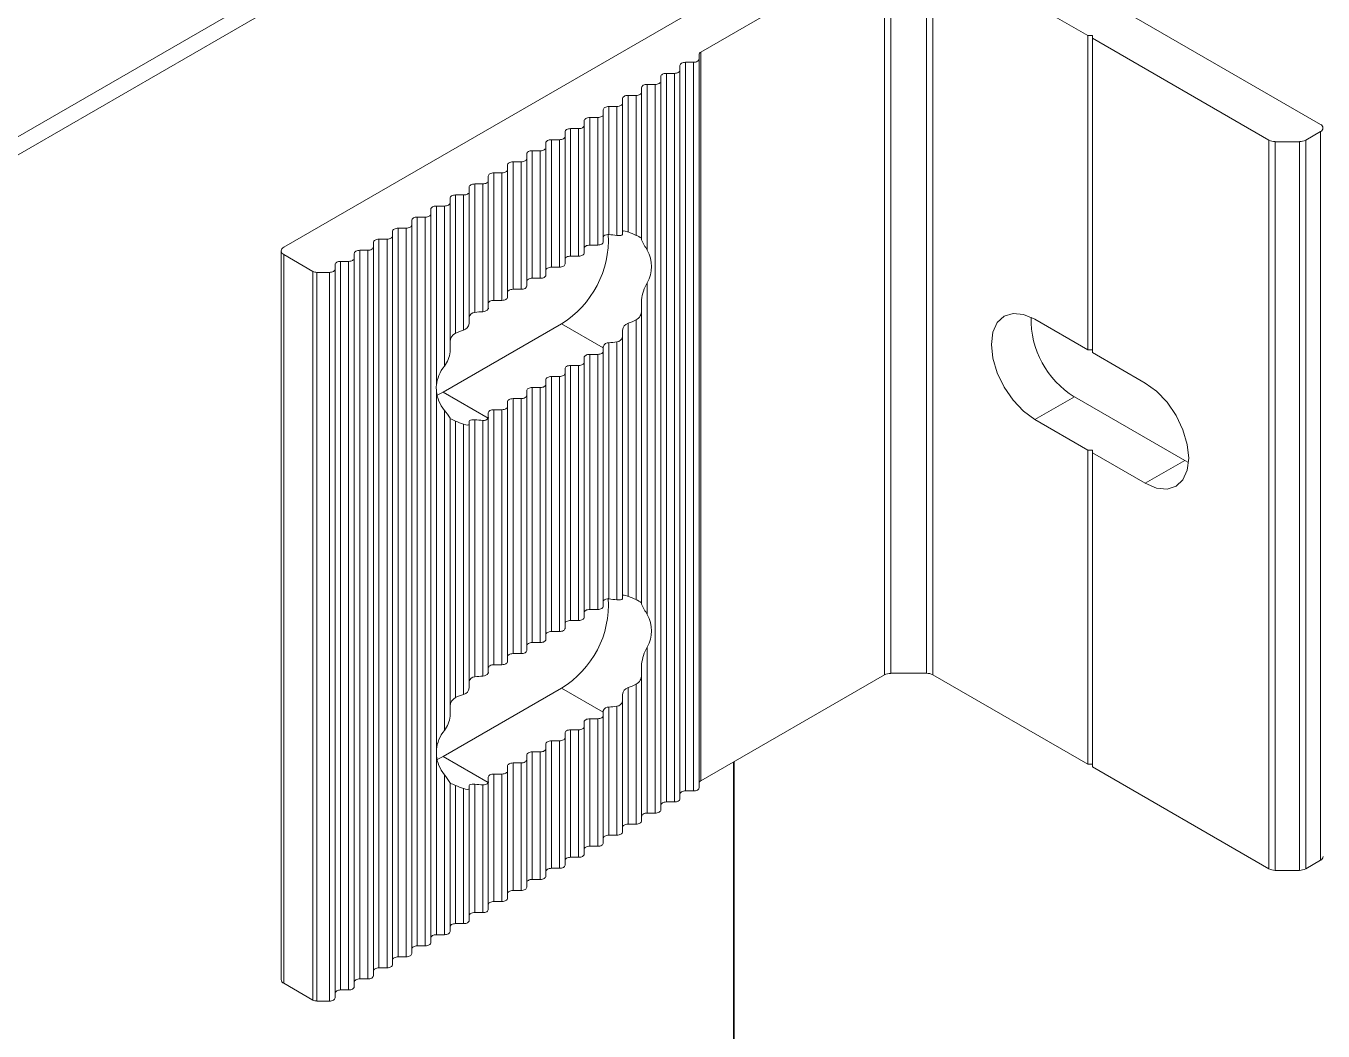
# Model space of a CAD drawing. Header units: millimetres. Extents: x 39 to 459, y 26 to 647.
# Drawn here: x 169.135 to 170.879, y 234.401 to 235.752 of the extents above; entities that cross this region are included whole.
import ezdxf

# ---------------------------------------------------------------- set-up
doc = ezdxf.new("R2010")
doc.units = ezdxf.units.MM
doc.layers.add('ANTET', color=7, linetype='Continuous')

# ---------------------------------------------------------------- blocks, each defined once
blk = doc.blocks.new('Kayıt Montajı')
at = {"color": 7, "linetype": 'Continuous', "lineweight": 15}
for p, q in [((11304.3347, 2117.5975), (11305.6562, 2118.3604)), ((11304.375, 2117.6452), (11305.4621, 2118.2728)), ((11305.8952, 2118.1636), (11306.4454, 2117.846)), ((11305.814, 2118.1208), (11305.0517, 2117.6807)), ((11305.8593, 2118.0857), (11305.6123, 2117.9431)), ((11305.8593, 2118.0857), (11305.8593, 2117.1058)), ((11305.8678, 2118.0877), (11305.8678, 2117.1079)), ((11305.9157, 2118.0877), (11305.9157, 2117.1079)), ((11305.9242, 2118.0857), (11306.1325, 2117.9654)), ((11305.9242, 2118.0857), (11305.9242, 2117.1058)), ((11306.1388, 2117.9654), (11306.1325, 2117.9654)), ((11306.1325, 2117.9654), (11306.1325, 2117.5429)), ((11306.1388, 2117.9654), (11306.1388, 2117.9617)), ((11306.1388, 2117.9617), (11306.3761, 2117.8248)), ((11306.1388, 2117.9617), (11306.1388, 2117.5392)), ((11305.6101, 2117.9338), (11305.6101, 2117.94)), ((11305.6123, 2117.9431), (11305.6123, 2116.9632)), ((11305.5843, 2117.919), (11305.5843, 2117.9252)), ((11305.5843, 2117.919), (11305.5843, 2116.9391)), ((11305.5918, 2117.9295), (11305.6026, 2117.9295)), ((11305.5918, 2117.9295), (11305.5918, 2116.9496)), ((11305.6026, 2117.9295), (11305.6026, 2116.9496)), ((11305.6101, 2117.9338), (11305.6101, 2116.954)), ((11305.5586, 2117.9041), (11305.5586, 2117.9103)), ((11305.5586, 2117.9041), (11305.5586, 2116.9242)), ((11305.5661, 2117.9146), (11305.5768, 2117.9146)), ((11305.5661, 2117.9146), (11305.5661, 2116.9348)), ((11305.5768, 2117.9146), (11305.5768, 2116.9348)), ((11305.5145, 2117.8849), (11305.5253, 2117.8849)), ((11305.5145, 2117.8849), (11305.5145, 2117.7013)), ((11305.5253, 2117.8849), (11305.5253, 2117.6968)), ((11305.5328, 2117.8892), (11305.5328, 2117.8954)), ((11305.5328, 2117.8892), (11305.5328, 2117.6927)), ((11305.5403, 2117.8998), (11305.5511, 2117.8998)), ((11305.5403, 2117.8998), (11305.5403, 2117.6769)), ((11305.5511, 2117.8998), (11305.5511, 2116.9199)), ((11305.4813, 2117.8595), (11305.4813, 2117.8657)), ((11305.4888, 2117.87), (11305.4996, 2117.87)), ((11305.4888, 2117.87), (11305.4888, 2117.6978)), ((11305.4996, 2117.87), (11305.4996, 2117.6966)), ((11305.507, 2117.8743), (11305.507, 2117.8806)), ((11305.507, 2117.8743), (11305.507, 2117.6983)), ((11305.4555, 2117.8446), (11305.4555, 2117.8508)), ((11305.463, 2117.8551), (11305.4738, 2117.8551)), ((11305.463, 2117.8551), (11305.463, 2117.6837)), ((11305.4738, 2117.8551), (11305.4738, 2117.6837)), ((11305.4813, 2117.8595), (11305.4813, 2117.688)), ((11305.4298, 2117.8297), (11305.4298, 2117.8359)), ((11305.4373, 2117.8403), (11305.448, 2117.8403)), ((11305.4373, 2117.8403), (11305.4373, 2117.6688)), ((11305.448, 2117.8403), (11305.448, 2117.6688)), ((11305.4555, 2117.8446), (11305.4555, 2117.6731)), ((11306.4256, 2117.8248), (11306.4454, 2117.8362)), ((11306.4454, 2117.8362), (11306.4454, 2116.8564)), ((11305.404, 2117.8149), (11305.404, 2117.8211)), ((11305.404, 2117.8149), (11305.404, 2117.6434)), ((11305.4115, 2117.8254), (11305.4223, 2117.8254)), ((11305.4115, 2117.8254), (11305.4115, 2117.6539)), ((11305.4223, 2117.8254), (11305.4223, 2117.6539)), ((11305.4298, 2117.8297), (11305.4298, 2117.6583)), ((11306.3761, 2117.8248), (11306.3761, 2116.8449)), ((11306.3846, 2117.8227), (11306.4171, 2117.8227)), ((11306.3846, 2117.8227), (11306.3846, 2116.8429)), ((11306.4171, 2117.8227), (11306.4171, 2116.8429)), ((11306.4256, 2117.8248), (11306.4256, 2116.8449)), ((11305.36, 2117.7957), (11305.3708, 2117.7957)), ((11305.36, 2117.7957), (11305.36, 2117.6242)), ((11305.3708, 2117.7957), (11305.3708, 2117.6242)), ((11305.3783, 2117.8), (11305.3783, 2117.8062)), ((11305.3783, 2117.8), (11305.3783, 2117.6285)), ((11305.3858, 2117.8105), (11305.3965, 2117.8105)), ((11305.3858, 2117.8105), (11305.3858, 2117.6391)), ((11305.3965, 2117.8105), (11305.3965, 2117.6391)), ((11305.3342, 2117.7808), (11305.345, 2117.7808)), ((11305.3342, 2117.7808), (11305.3342, 2117.6093)), ((11305.345, 2117.7808), (11305.345, 2117.6093)), ((11305.3525, 2117.7851), (11305.3525, 2117.7913)), ((11305.3525, 2117.7851), (11305.3525, 2117.6137)), ((11305.301, 2117.7554), (11305.301, 2117.7616)), ((11305.3085, 2117.7659), (11305.3192, 2117.7659)), ((11305.3085, 2117.7659), (11305.3085, 2117.5931)), ((11305.3192, 2117.7659), (11305.3192, 2117.5941)), ((11305.3267, 2117.7703), (11305.3267, 2117.7765)), ((11305.3267, 2117.7703), (11305.3267, 2117.5988)), ((11305.2752, 2117.7405), (11305.2752, 2117.7467)), ((11305.2827, 2117.7511), (11305.2935, 2117.7511)), ((11305.2827, 2117.7511), (11305.2827, 2117.5652)), ((11305.2935, 2117.7511), (11305.2935, 2117.5694)), ((11305.301, 2117.7554), (11305.301, 2117.5781)), ((11305.2495, 2117.7257), (11305.2495, 2117.7319)), ((11305.2495, 2117.7257), (11305.2495, 2116.7458)), ((11305.257, 2117.7362), (11305.2677, 2117.7362)), ((11305.257, 2117.7362), (11305.257, 2117.4954)), ((11305.2677, 2117.7362), (11305.2677, 2117.5211)), ((11305.2752, 2117.7405), (11305.2752, 2117.54)), ((11305.2237, 2117.7108), (11305.2237, 2117.717)), ((11305.2237, 2117.7108), (11305.2237, 2116.7309)), ((11305.2312, 2117.7213), (11305.242, 2117.7213)), ((11305.2312, 2117.7213), (11305.2312, 2116.7415)), ((11305.242, 2117.7213), (11305.242, 2116.7415)), ((11305.1797, 2117.6916), (11305.1905, 2117.6916)), ((11305.1797, 2117.6916), (11305.1797, 2116.7117)), ((11305.1905, 2117.6916), (11305.1905, 2116.7117)), ((11305.198, 2117.6959), (11305.198, 2117.7021)), ((11305.198, 2117.6959), (11305.198, 2116.7161)), ((11305.2055, 2117.7065), (11305.2162, 2117.7065)), ((11305.2055, 2117.7065), (11305.2055, 2116.7266)), ((11305.2162, 2117.7065), (11305.2162, 2116.7266)), ((11305.0482, 2117.6758), (11305.0482, 2116.6959)), ((11305.1539, 2117.6767), (11305.1647, 2117.6767)), ((11305.1539, 2117.6767), (11305.1539, 2116.6969)), ((11305.1647, 2117.6767), (11305.1647, 2116.6969)), ((11305.1722, 2117.681), (11305.1722, 2117.6873)), ((11305.1722, 2117.681), (11305.1722, 2116.7012)), ((11305.4738, 2117.6837), (11305.463, 2117.6837)), ((11305.0517, 2117.6709), (11305.0909, 2117.6482)), ((11305.0517, 2117.6709), (11305.0517, 2116.691)), ((11305.1207, 2117.6513), (11305.1207, 2117.6575)), ((11305.1282, 2117.6618), (11305.1389, 2117.6618)), ((11305.1282, 2117.6618), (11305.1282, 2116.682)), ((11305.1389, 2117.6618), (11305.1389, 2116.682)), ((11305.1464, 2117.6662), (11305.1464, 2117.6724)), ((11305.1464, 2117.6662), (11305.1464, 2116.6863)), ((11305.448, 2117.6688), (11305.4373, 2117.6688)), ((11305.0909, 2117.6482), (11305.0909, 2116.6684)), ((11305.0962, 2117.647), (11305.1132, 2117.647)), ((11305.0962, 2117.647), (11305.0962, 2116.6671)), ((11305.1132, 2117.647), (11305.1132, 2116.6671)), ((11305.1207, 2117.6513), (11305.1207, 2116.6715)), ((11305.3965, 2117.6391), (11305.3858, 2117.6391)), ((11305.4223, 2117.6539), (11305.4115, 2117.6539)), ((11305.3708, 2117.6242), (11305.36, 2117.6242)), ((11305.5403, 2117.6327), (11305.5403, 2117.187)), ((11305.345, 2117.6093), (11305.3342, 2117.6093)), ((11305.5328, 2117.5958), (11305.5328, 2117.2028)), ((11305.425, 2117.5778), (11305.2659, 2117.4859)), ((11305.4813, 2117.5453), (11305.425, 2117.5778)), ((11305.5145, 2117.5785), (11305.5145, 2117.2114)), ((11305.5253, 2117.5831), (11305.5253, 2117.2069)), ((11306.0614, 2117.5839), (11306.1325, 2117.5429)), ((11305.4888, 2117.5523), (11305.4888, 2117.2078)), ((11305.4996, 2117.5535), (11305.4996, 2117.2067)), ((11305.507, 2117.5605), (11305.507, 2117.2084)), ((11305.4738, 2117.5367), (11305.463, 2117.5367)), ((11305.463, 2117.5367), (11305.463, 2117.1937)), ((11305.4738, 2117.5367), (11305.4738, 2117.1937)), ((11305.4813, 2117.5453), (11305.4813, 2117.541)), ((11305.4813, 2117.541), (11305.4813, 2117.1981)), ((11306.1325, 2117.5429), (11306.1388, 2117.5429)), ((11306.1388, 2117.5392), (11306.2099, 2117.4982)), ((11305.4298, 2117.5175), (11305.4298, 2117.5113)), ((11305.448, 2117.5218), (11305.4373, 2117.5218)), ((11305.4373, 2117.5218), (11305.4373, 2117.1789)), ((11305.448, 2117.5218), (11305.448, 2117.1789)), ((11305.4555, 2117.5324), (11305.4555, 2117.5262)), ((11305.4555, 2117.5262), (11305.4555, 2117.1832)), ((11305.404, 2117.5026), (11305.404, 2117.4964)), ((11305.4223, 2117.507), (11305.4115, 2117.507)), ((11305.4115, 2117.507), (11305.4115, 2117.164)), ((11305.4223, 2117.507), (11305.4223, 2117.164)), ((11305.4298, 2117.5113), (11305.4298, 2117.1683)), ((11305.257, 2117.487), (11305.257, 2117.0055)), ((11305.2659, 2117.4859), (11305.2578, 2117.4818)), ((11305.3266, 2117.4509), (11305.2659, 2117.4859)), ((11305.3783, 2117.4878), (11305.3783, 2117.4815)), ((11305.3783, 2117.4815), (11305.3783, 2117.1386)), ((11305.3965, 2117.4921), (11305.3858, 2117.4921)), ((11305.3858, 2117.4921), (11305.3858, 2117.1491)), ((11305.3965, 2117.4921), (11305.3965, 2117.1491)), ((11305.404, 2117.4964), (11305.404, 2117.1535)), ((11305.3525, 2117.4729), (11305.3525, 2117.4667)), ((11305.3525, 2117.4667), (11305.3525, 2117.1237)), ((11305.3708, 2117.4772), (11305.36, 2117.4772)), ((11305.36, 2117.4772), (11305.36, 2117.1343)), ((11305.3708, 2117.4772), (11305.3708, 2117.1343)), ((11306.1145, 2117.4798), (11306.0614, 2117.4492)), ((11306.2629, 2117.394), (11306.1145, 2117.4798)), ((11305.2677, 2117.4614), (11305.2677, 2117.0311)), ((11305.2752, 2117.4511), (11305.2752, 2117.0501)), ((11305.2827, 2117.447), (11305.2827, 2117.0753)), ((11305.3085, 2117.4488), (11305.3085, 2117.1032)), ((11305.3192, 2117.4479), (11305.3192, 2117.1041)), ((11305.3267, 2117.458), (11305.3267, 2117.4518)), ((11305.3267, 2117.4518), (11305.3267, 2117.1089)), ((11305.345, 2117.4623), (11305.3342, 2117.4623)), ((11305.3342, 2117.4623), (11305.3342, 2117.1194)), ((11305.345, 2117.4623), (11305.345, 2117.1194)), ((11306.0614, 2117.4492), (11306.1325, 2117.4081)), ((11305.2935, 2117.4428), (11305.2935, 2117.0794)), ((11305.301, 2117.4428), (11305.301, 2117.0881)), ((11306.1325, 2117.4081), (11306.1325, 2116.9856)), ((11306.1325, 2117.4081), (11306.1388, 2117.4081)), ((11306.1388, 2117.4045), (11306.1388, 2117.4081)), ((11306.1388, 2117.4045), (11306.1388, 2116.9819)), ((11306.1388, 2117.4045), (11306.2099, 2117.3634)), ((11306.2629, 2117.394), (11306.2099, 2117.3634)), ((11306.268, 2117.3914), (11306.2629, 2117.394)), ((11305.4738, 2117.1937), (11305.463, 2117.1937)), ((11305.448, 2117.1789), (11305.4373, 2117.1789)), ((11305.4223, 2117.164), (11305.4115, 2117.164)), ((11305.3708, 2117.1343), (11305.36, 2117.1343)), ((11305.3965, 2117.1491), (11305.3858, 2117.1491)), ((11305.5403, 2117.1428), (11305.5403, 2116.9199)), ((11305.345, 2117.1194), (11305.3342, 2117.1194)), ((11305.5328, 2117.1058), (11305.5328, 2116.9094)), ((11305.8593, 2117.1058), (11305.6123, 2116.9632)), ((11305.8678, 2117.1079), (11305.9157, 2117.1079)), ((11305.9242, 2117.1058), (11306.1325, 2116.9856)), ((11305.425, 2117.0879), (11305.2659, 2116.996)), ((11305.4813, 2117.0554), (11305.425, 2117.0879)), ((11305.5145, 2117.0886), (11305.5145, 2116.905)), ((11305.5253, 2117.0931), (11305.5253, 2116.905)), ((11305.4996, 2117.0636), (11305.4996, 2116.8902)), ((11305.507, 2117.0705), (11305.507, 2116.8945)), ((11305.4738, 2117.0468), (11305.463, 2117.0468)), ((11305.463, 2117.0468), (11305.463, 2116.8753)), ((11305.4738, 2117.0468), (11305.4738, 2116.8753)), ((11305.4813, 2117.0554), (11305.4813, 2117.0511)), ((11305.4813, 2117.0511), (11305.4813, 2116.8796)), ((11305.4888, 2117.0624), (11305.4888, 2116.8902)), ((11305.448, 2117.0319), (11305.4373, 2117.0319)), ((11305.4373, 2117.0319), (11305.4373, 2116.8604)), ((11305.448, 2117.0319), (11305.448, 2116.8604)), ((11305.4555, 2117.0424), (11305.4555, 2117.0362)), ((11305.4555, 2117.0362), (11305.4555, 2116.8648)), ((11305.404, 2117.0127), (11305.404, 2117.0065)), ((11305.4223, 2117.017), (11305.4115, 2117.017)), ((11305.4115, 2117.017), (11305.4115, 2116.8456)), ((11305.4223, 2117.017), (11305.4223, 2116.8456)), ((11305.4298, 2117.0276), (11305.4298, 2117.0214)), ((11305.4298, 2117.0214), (11305.4298, 2116.8499)), ((11305.257, 2116.9971), (11305.257, 2116.7563)), ((11305.2578, 2116.9919), (11305.2659, 2116.996)), ((11305.3266, 2116.961), (11305.2659, 2116.996)), ((11305.3783, 2116.9978), (11305.3783, 2116.9916)), ((11305.3965, 2117.0022), (11305.3858, 2117.0022)), ((11305.3858, 2117.0022), (11305.3858, 2116.8307)), ((11305.3965, 2117.0022), (11305.3965, 2116.8307)), ((11305.404, 2117.0065), (11305.404, 2116.835)), ((11305.3525, 2116.983), (11305.3525, 2116.9768)), ((11305.3525, 2116.9768), (11305.3525, 2116.8053)), ((11305.3708, 2116.9873), (11305.36, 2116.9873)), ((11305.36, 2116.9873), (11305.36, 2116.8158)), ((11305.3708, 2116.9873), (11305.3708, 2116.8158)), ((11305.3783, 2116.9916), (11305.3783, 2116.8201)), ((11305.6571, 2097.2084), (11305.6571, 2116.9891)), ((11306.1388, 2116.9856), (11306.1325, 2116.9856)), ((11306.1388, 2116.9819), (11306.3761, 2116.8449)), ((11305.2677, 2116.9715), (11305.2677, 2116.7563)), ((11305.2752, 2116.9611), (11305.2752, 2116.7607)), ((11305.3085, 2116.9589), (11305.3085, 2116.7861)), ((11305.3267, 2116.9681), (11305.3267, 2116.9619)), ((11305.3267, 2116.9619), (11305.3267, 2116.7904)), ((11305.345, 2116.9724), (11305.3342, 2116.9724)), ((11305.3342, 2116.9724), (11305.3342, 2116.8009)), ((11305.345, 2116.9724), (11305.345, 2116.8009)), ((11305.2827, 2116.957), (11305.2827, 2116.7712)), ((11305.2935, 2116.9529), (11305.2935, 2116.7712)), ((11305.301, 2116.9529), (11305.301, 2116.7755)), ((11305.3192, 2116.958), (11305.3192, 2116.7861)), ((11305.5918, 2116.9496), (11305.6026, 2116.9496)), ((11305.5661, 2116.9348), (11305.5768, 2116.9348)), ((11305.5403, 2116.9199), (11305.5511, 2116.9199)), ((11305.4888, 2116.8902), (11305.4996, 2116.8902)), ((11305.5145, 2116.905), (11305.5253, 2116.905)), ((11305.463, 2116.8753), (11305.4738, 2116.8753)), ((11305.4373, 2116.8604), (11305.448, 2116.8604)), ((11306.4256, 2116.8449), (11306.4454, 2116.8564)), ((11305.4115, 2116.8456), (11305.4223, 2116.8456)), ((11306.3846, 2116.8429), (11306.4171, 2116.8429)), ((11305.3858, 2116.8307), (11305.3965, 2116.8307)), ((11305.36, 2116.8158), (11305.3708, 2116.8158)), ((11305.3085, 2116.7861), (11305.3192, 2116.7861)), ((11305.3342, 2116.8009), (11305.345, 2116.8009)), ((11305.2827, 2116.7712), (11305.2935, 2116.7712)), ((11305.257, 2116.7563), (11305.2677, 2116.7563)), ((11305.2312, 2116.7415), (11305.242, 2116.7415)), ((11305.2055, 2116.7266), (11305.2162, 2116.7266)), ((11305.1539, 2116.6969), (11305.1647, 2116.6969)), ((11305.1797, 2116.7117), (11305.1905, 2116.7117)), ((11305.0517, 2116.691), (11305.0909, 2116.6684)), ((11305.1282, 2116.682), (11305.1389, 2116.682)), ((11305.0962, 2116.6671), (11305.1132, 2116.6671))]:
    blk.add_line(p, q, dxfattribs=at)
at = {"color": 8, "linetype": 'Continuous', "lineweight": 15}
blk.add_line((11305.6562, 2116.9886), (11305.6562, 2097.2079), dxfattribs=at)
at = {"color": 7, "linetype": 'Continuous', "lineweight": 15, "flags": 128}
for points in [[(11305.5768, 2117.9146), (11305.5783, 2117.9147), (11305.5797, 2117.915), (11305.581, 2117.9154), (11305.5821, 2117.9159), (11305.5831, 2117.9165), (11305.5838, 2117.9173), (11305.5842, 2117.9181), (11305.5843, 2117.919)], [(11305.5843, 2117.9252), (11305.5845, 2117.926), (11305.5849, 2117.9268), (11305.5856, 2117.9276), (11305.5865, 2117.9282), (11305.5877, 2117.9288), (11305.589, 2117.9292), (11305.5904, 2117.9294), (11305.5918, 2117.9295)], [(11305.6026, 2117.9295), (11305.604, 2117.9296), (11305.6054, 2117.9298), (11305.6067, 2117.9302), (11305.6079, 2117.9308), (11305.6088, 2117.9314), (11305.6095, 2117.9322), (11305.6099, 2117.933), (11305.6101, 2117.9338)], [(11305.5511, 2117.8998), (11305.5525, 2117.8998), (11305.5539, 2117.9001), (11305.5552, 2117.9005), (11305.5564, 2117.901), (11305.5573, 2117.9017), (11305.558, 2117.9024), (11305.5584, 2117.9032), (11305.5586, 2117.9041)], [(11305.5586, 2117.9103), (11305.5587, 2117.9111), (11305.5591, 2117.912), (11305.5598, 2117.9127), (11305.5608, 2117.9134), (11305.5619, 2117.9139), (11305.5632, 2117.9143), (11305.5646, 2117.9145), (11305.5661, 2117.9146)], [(11305.507, 2117.8806), (11305.5072, 2117.8814), (11305.5076, 2117.8822), (11305.5083, 2117.883), (11305.5092, 2117.8836), (11305.5104, 2117.8842), (11305.5117, 2117.8846), (11305.5131, 2117.8848), (11305.5145, 2117.8849)], [(11305.5253, 2117.8849), (11305.5268, 2117.885), (11305.5282, 2117.8852), (11305.5295, 2117.8856), (11305.5306, 2117.8862), (11305.5315, 2117.8868), (11305.5322, 2117.8876), (11305.5327, 2117.8884), (11305.5328, 2117.8892)], [(11305.5328, 2117.8954), (11305.533, 2117.8963), (11305.5334, 2117.8971), (11305.5341, 2117.8978), (11305.535, 2117.8985), (11305.5361, 2117.899), (11305.5374, 2117.8994), (11305.5388, 2117.8997), (11305.5403, 2117.8998)], [(11305.4813, 2117.8657), (11305.4814, 2117.8665), (11305.4819, 2117.8673), (11305.4826, 2117.8681), (11305.4835, 2117.8687), (11305.4846, 2117.8693), (11305.4859, 2117.8697), (11305.4873, 2117.8699), (11305.4888, 2117.87)], [(11305.4996, 2117.87), (11305.501, 2117.8701), (11305.5024, 2117.8703), (11305.5037, 2117.8707), (11305.5049, 2117.8713), (11305.5058, 2117.8719), (11305.5065, 2117.8727), (11305.5069, 2117.8735), (11305.507, 2117.8743)], [(11305.4555, 2117.8508), (11305.4557, 2117.8517), (11305.4561, 2117.8525), (11305.4568, 2117.8532), (11305.4577, 2117.8539), (11305.4589, 2117.8544), (11305.4602, 2117.8548), (11305.4616, 2117.8551), (11305.463, 2117.8551)], [(11305.4738, 2117.8551), (11305.4753, 2117.8552), (11305.4767, 2117.8555), (11305.478, 2117.8559), (11305.4791, 2117.8564), (11305.48, 2117.8571), (11305.4807, 2117.8578), (11305.4811, 2117.8586), (11305.4813, 2117.8595)], [(11305.4298, 2117.8359), (11305.4299, 2117.8368), (11305.4303, 2117.8376), (11305.431, 2117.8384), (11305.432, 2117.839), (11305.4331, 2117.8395), (11305.4344, 2117.8399), (11305.4358, 2117.8402), (11305.4373, 2117.8403)], [(11305.448, 2117.8403), (11305.4495, 2117.8404), (11305.4509, 2117.8406), (11305.4522, 2117.841), (11305.4533, 2117.8415), (11305.4543, 2117.8422), (11305.455, 2117.8429), (11305.4554, 2117.8438), (11305.4555, 2117.8446)], [(11305.3965, 2117.8105), (11305.398, 2117.8106), (11305.3994, 2117.8109), (11305.4007, 2117.8113), (11305.4018, 2117.8118), (11305.4028, 2117.8125), (11305.4034, 2117.8132), (11305.4039, 2117.814), (11305.404, 2117.8149)], [(11305.404, 2117.8211), (11305.4042, 2117.8219), (11305.4046, 2117.8227), (11305.4053, 2117.8235), (11305.4062, 2117.8241), (11305.4074, 2117.8247), (11305.4087, 2117.8251), (11305.4101, 2117.8253), (11305.4115, 2117.8254)], [(11305.4223, 2117.8254), (11305.4237, 2117.8255), (11305.4251, 2117.8257), (11305.4264, 2117.8261), (11305.4276, 2117.8267), (11305.4285, 2117.8273), (11305.4292, 2117.8281), (11305.4296, 2117.8289), (11305.4298, 2117.8297)], [(11305.3525, 2117.7913), (11305.3526, 2117.7922), (11305.3531, 2117.793), (11305.3538, 2117.7937), (11305.3547, 2117.7944), (11305.3558, 2117.7949), (11305.3571, 2117.7953), (11305.3585, 2117.7956), (11305.36, 2117.7957)], [(11305.3708, 2117.7957), (11305.3722, 2117.7958), (11305.3736, 2117.796), (11305.3749, 2117.7964), (11305.3761, 2117.7969), (11305.377, 2117.7976), (11305.3777, 2117.7983), (11305.3781, 2117.7992), (11305.3783, 2117.8)], [(11305.3783, 2117.8062), (11305.3784, 2117.8071), (11305.3788, 2117.8079), (11305.3795, 2117.8086), (11305.3805, 2117.8093), (11305.3816, 2117.8098), (11305.3829, 2117.8102), (11305.3843, 2117.8105), (11305.3858, 2117.8105)], [(11305.3267, 2117.7765), (11305.3269, 2117.7773), (11305.3273, 2117.7781), (11305.328, 2117.7789), (11305.3289, 2117.7795), (11305.3301, 2117.7801), (11305.3314, 2117.7805), (11305.3328, 2117.7807), (11305.3342, 2117.7808)], [(11305.345, 2117.7808), (11305.3465, 2117.7809), (11305.3479, 2117.7811), (11305.3492, 2117.7815), (11305.3503, 2117.7821), (11305.3512, 2117.7827), (11305.3519, 2117.7835), (11305.3524, 2117.7843), (11305.3525, 2117.7851)], [(11305.301, 2117.7616), (11305.3011, 2117.7624), (11305.3016, 2117.7633), (11305.3023, 2117.764), (11305.3032, 2117.7647), (11305.3043, 2117.7652), (11305.3056, 2117.7656), (11305.307, 2117.7658), (11305.3085, 2117.7659)], [(11305.3192, 2117.7659), (11305.3207, 2117.766), (11305.3221, 2117.7663), (11305.3234, 2117.7667), (11305.3246, 2117.7672), (11305.3255, 2117.7679), (11305.3262, 2117.7686), (11305.3266, 2117.7694), (11305.3267, 2117.7703)], [(11305.2752, 2117.7467), (11305.2754, 2117.7476), (11305.2758, 2117.7484), (11305.2765, 2117.7491), (11305.2774, 2117.7498), (11305.2786, 2117.7503), (11305.2799, 2117.7507), (11305.2813, 2117.751), (11305.2827, 2117.7511)], [(11305.2935, 2117.7511), (11305.295, 2117.7511), (11305.2964, 2117.7514), (11305.2977, 2117.7518), (11305.2988, 2117.7523), (11305.2997, 2117.753), (11305.3004, 2117.7537), (11305.3008, 2117.7545), (11305.301, 2117.7554)], [(11305.242, 2117.7213), (11305.2434, 2117.7214), (11305.2448, 2117.7217), (11305.2461, 2117.7221), (11305.2473, 2117.7226), (11305.2482, 2117.7232), (11305.2489, 2117.724), (11305.2493, 2117.7248), (11305.2495, 2117.7257)], [(11305.2495, 2117.7319), (11305.2496, 2117.7327), (11305.25, 2117.7335), (11305.2507, 2117.7343), (11305.2517, 2117.7349), (11305.2528, 2117.7355), (11305.2541, 2117.7359), (11305.2555, 2117.7361), (11305.257, 2117.7362)], [(11305.2677, 2117.7362), (11305.2692, 2117.7363), (11305.2706, 2117.7365), (11305.2719, 2117.7369), (11305.273, 2117.7375), (11305.274, 2117.7381), (11305.2747, 2117.7389), (11305.2751, 2117.7397), (11305.2752, 2117.7405)], [(11305.2162, 2117.7065), (11305.2177, 2117.7065), (11305.2191, 2117.7068), (11305.2204, 2117.7072), (11305.2215, 2117.7077), (11305.2225, 2117.7084), (11305.2231, 2117.7091), (11305.2236, 2117.7099), (11305.2237, 2117.7108)], [(11305.2237, 2117.717), (11305.2239, 2117.7178), (11305.2243, 2117.7186), (11305.225, 2117.7194), (11305.2259, 2117.7201), (11305.2271, 2117.7206), (11305.2283, 2117.721), (11305.2298, 2117.7212), (11305.2312, 2117.7213)], [(11305.1722, 2117.6873), (11305.1723, 2117.6881), (11305.1728, 2117.6889), (11305.1735, 2117.6897), (11305.1744, 2117.6903), (11305.1755, 2117.6909), (11305.1768, 2117.6913), (11305.1782, 2117.6915), (11305.1797, 2117.6916)], [(11305.1905, 2117.6916), (11305.1919, 2117.6917), (11305.1933, 2117.6919), (11305.1946, 2117.6923), (11305.1958, 2117.6929), (11305.1967, 2117.6935), (11305.1974, 2117.6943), (11305.1978, 2117.6951), (11305.198, 2117.6959)], [(11305.198, 2117.7021), (11305.1981, 2117.703), (11305.1985, 2117.7038), (11305.1992, 2117.7045), (11305.2002, 2117.7052), (11305.2013, 2117.7057), (11305.2026, 2117.7061), (11305.204, 2117.7064), (11305.2055, 2117.7065)], [(11305.4813, 2117.6942), (11305.4813, 2117.6947), (11305.482, 2117.696), (11305.4835, 2117.697), (11305.4855, 2117.6976), (11305.488, 2117.6978), (11305.4888, 2117.6978)], [(11305.4996, 2117.6966), (11305.5002, 2117.6965), (11305.5026, 2117.6964), (11305.5047, 2117.6967), (11305.5062, 2117.6972), (11305.507, 2117.698), (11305.507, 2117.6983)], [(11305.507, 2117.7019), (11305.5071, 2117.702), (11305.5075, 2117.7025), (11305.5088, 2117.7027), (11305.5108, 2117.7025), (11305.5136, 2117.7017), (11305.5145, 2117.7013)], [(11305.1464, 2117.6724), (11305.1466, 2117.6732), (11305.147, 2117.674), (11305.1477, 2117.6748), (11305.1486, 2117.6754), (11305.1498, 2117.676), (11305.1511, 2117.6764), (11305.1525, 2117.6766), (11305.1539, 2117.6767)], [(11305.1647, 2117.6767), (11305.1662, 2117.6768), (11305.1676, 2117.677), (11305.1689, 2117.6774), (11305.17, 2117.678), (11305.1709, 2117.6786), (11305.1716, 2117.6794), (11305.1721, 2117.6802), (11305.1722, 2117.681)], [(11305.463, 2117.6837), (11305.4616, 2117.6836), (11305.4602, 2117.6833), (11305.4589, 2117.6829), (11305.4577, 2117.6824), (11305.4568, 2117.6817), (11305.4561, 2117.681), (11305.4557, 2117.6802), (11305.4555, 2117.6793)], [(11305.4813, 2117.688), (11305.4811, 2117.6872), (11305.4807, 2117.6863), (11305.48, 2117.6856), (11305.4791, 2117.6849), (11305.478, 2117.6844), (11305.4767, 2117.684), (11305.4753, 2117.6838), (11305.4738, 2117.6837)], [(11305.1207, 2117.6575), (11305.1208, 2117.6584), (11305.1213, 2117.6592), (11305.122, 2117.6599), (11305.1229, 2117.6606), (11305.124, 2117.6611), (11305.1253, 2117.6615), (11305.1267, 2117.6618), (11305.1282, 2117.6618)], [(11305.1389, 2117.6618), (11305.1404, 2117.6619), (11305.1418, 2117.6622), (11305.1431, 2117.6626), (11305.1443, 2117.6631), (11305.1452, 2117.6638), (11305.1459, 2117.6645), (11305.1463, 2117.6653), (11305.1464, 2117.6662)], [(11305.4298, 2117.6583), (11305.4296, 2117.6574), (11305.4292, 2117.6566), (11305.4285, 2117.6559), (11305.4276, 2117.6552), (11305.4264, 2117.6547), (11305.4251, 2117.6543), (11305.4237, 2117.654), (11305.4223, 2117.6539)], [(11305.4373, 2117.6688), (11305.4358, 2117.6687), (11305.4344, 2117.6685), (11305.4331, 2117.6681), (11305.432, 2117.6675), (11305.431, 2117.6669), (11305.4303, 2117.6661), (11305.4299, 2117.6653), (11305.4298, 2117.6645)], [(11305.4555, 2117.6731), (11305.4554, 2117.6723), (11305.455, 2117.6715), (11305.4543, 2117.6707), (11305.4533, 2117.6701), (11305.4522, 2117.6695), (11305.4509, 2117.6691), (11305.4495, 2117.6689), (11305.448, 2117.6688)], [(11305.1132, 2117.647), (11305.1147, 2117.6471), (11305.1161, 2117.6473), (11305.1174, 2117.6477), (11305.1185, 2117.6482), (11305.1194, 2117.6489), (11305.1201, 2117.6496), (11305.1205, 2117.6505), (11305.1207, 2117.6513)], [(11305.3858, 2117.6391), (11305.3843, 2117.639), (11305.3829, 2117.6387), (11305.3816, 2117.6383), (11305.3805, 2117.6378), (11305.3795, 2117.6371), (11305.3788, 2117.6364), (11305.3784, 2117.6356), (11305.3783, 2117.6347)], [(11305.404, 2117.6434), (11305.4039, 2117.6425), (11305.4034, 2117.6417), (11305.4028, 2117.641), (11305.4018, 2117.6403), (11305.4007, 2117.6398), (11305.3994, 2117.6394), (11305.398, 2117.6391), (11305.3965, 2117.6391)], [(11305.4115, 2117.6539), (11305.4101, 2117.6538), (11305.4087, 2117.6536), (11305.4074, 2117.6532), (11305.4062, 2117.6527), (11305.4053, 2117.652), (11305.4046, 2117.6513), (11305.4042, 2117.6504), (11305.404, 2117.6496)], [(11305.36, 2117.6242), (11305.3585, 2117.6241), (11305.3571, 2117.6239), (11305.3558, 2117.6235), (11305.3547, 2117.6229), (11305.3538, 2117.6223), (11305.3531, 2117.6215), (11305.3526, 2117.6207), (11305.3525, 2117.6199)], [(11305.3783, 2117.6285), (11305.3781, 2117.6277), (11305.3777, 2117.6269), (11305.377, 2117.6261), (11305.3761, 2117.6255), (11305.3749, 2117.6249), (11305.3736, 2117.6245), (11305.3722, 2117.6243), (11305.3708, 2117.6242)], [(11305.3342, 2117.6093), (11305.3328, 2117.6092), (11305.3314, 2117.609), (11305.3301, 2117.6086), (11305.3289, 2117.6081), (11305.328, 2117.6074), (11305.3273, 2117.6067), (11305.3269, 2117.6058), (11305.3267, 2117.605)], [(11305.3525, 2117.6137), (11305.3524, 2117.6128), (11305.3519, 2117.612), (11305.3512, 2117.6112), (11305.3503, 2117.6106), (11305.3492, 2117.6101), (11305.3479, 2117.6097), (11305.3465, 2117.6094), (11305.345, 2117.6093)], [(11305.5328, 2117.6101), (11305.5328, 2117.6054), (11305.5328, 2117.6006), (11305.5328, 2117.5958)], [(11306.0614, 2117.5839), (11306.0463, 2117.5903), (11306.0323, 2117.5917), (11306.0202, 2117.588), (11306.0109, 2117.5794), (11306.0051, 2117.5665), (11306.0031, 2117.5502), (11306.0051, 2117.5316), (11306.0109, 2117.512), (11306.0202, 2117.4927), (11306.0323, 2117.475), (11306.0463, 2117.4602), (11306.0614, 2117.4492)], [(11305.507, 2117.5693), (11305.507, 2117.5663), (11305.507, 2117.5634), (11305.507, 2117.5605)], [(11305.463, 2117.5367), (11305.4616, 2117.5366), (11305.4602, 2117.5364), (11305.4589, 2117.536), (11305.4577, 2117.5354), (11305.4568, 2117.5348), (11305.4561, 2117.534), (11305.4557, 2117.5332), (11305.4555, 2117.5324)], [(11305.4813, 2117.541), (11305.4811, 2117.5402), (11305.4807, 2117.5394), (11305.48, 2117.5386), (11305.4791, 2117.538), (11305.478, 2117.5374), (11305.4767, 2117.537), (11305.4753, 2117.5368), (11305.4738, 2117.5367)], [(11305.4813, 2117.5473), (11305.4813, 2117.5463), (11305.4813, 2117.5453)], [(11305.4373, 2117.5218), (11305.4358, 2117.5217), (11305.4344, 2117.5215), (11305.4331, 2117.5211), (11305.432, 2117.5206), (11305.431, 2117.5199), (11305.4303, 2117.5192), (11305.4299, 2117.5183), (11305.4298, 2117.5175)], [(11305.4555, 2117.5262), (11305.4554, 2117.5253), (11305.455, 2117.5245), (11305.4543, 2117.5237), (11305.4533, 2117.5231), (11305.4522, 2117.5226), (11305.4509, 2117.5222), (11305.4495, 2117.5219), (11305.448, 2117.5218)], [(11305.4115, 2117.507), (11305.4101, 2117.5069), (11305.4087, 2117.5066), (11305.4074, 2117.5062), (11305.4062, 2117.5057), (11305.4053, 2117.505), (11305.4046, 2117.5043), (11305.4042, 2117.5035), (11305.404, 2117.5026)], [(11305.4298, 2117.5113), (11305.4296, 2117.5104), (11305.4292, 2117.5096), (11305.4285, 2117.5089), (11305.4276, 2117.5082), (11305.4264, 2117.5077), (11305.4251, 2117.5073), (11305.4237, 2117.507), (11305.4223, 2117.507)], [(11305.257, 2117.487), (11305.2568, 2117.4934), (11305.257, 2117.4954)], [(11305.3783, 2117.4815), (11305.3781, 2117.4807), (11305.3777, 2117.4799), (11305.377, 2117.4791), (11305.3761, 2117.4785), (11305.3749, 2117.4779), (11305.3736, 2117.4775), (11305.3722, 2117.4773), (11305.3708, 2117.4772)], [(11305.3858, 2117.4921), (11305.3843, 2117.492), (11305.3829, 2117.4918), (11305.3816, 2117.4914), (11305.3805, 2117.4908), (11305.3795, 2117.4902), (11305.3788, 2117.4894), (11305.3784, 2117.4886), (11305.3783, 2117.4878)], [(11305.404, 2117.4964), (11305.4039, 2117.4956), (11305.4034, 2117.4948), (11305.4028, 2117.494), (11305.4018, 2117.4934), (11305.4007, 2117.4928), (11305.3994, 2117.4924), (11305.398, 2117.4922), (11305.3965, 2117.4921)], [(11306.2099, 2117.3634), (11306.225, 2117.357), (11306.2391, 2117.3556), (11306.2512, 2117.3593), (11306.2604, 2117.3679), (11306.2663, 2117.3808), (11306.2682, 2117.3971), (11306.2663, 2117.4157), (11306.2604, 2117.4353), (11306.2512, 2117.4546), (11306.2391, 2117.4723), (11306.225, 2117.4871), (11306.2099, 2117.4982)], [(11305.3525, 2117.4667), (11305.3524, 2117.4658), (11305.3519, 2117.465), (11305.3512, 2117.4643), (11305.3503, 2117.4636), (11305.3492, 2117.4631), (11305.3479, 2117.4627), (11305.3465, 2117.4624), (11305.345, 2117.4623)], [(11305.36, 2117.4772), (11305.3585, 2117.4771), (11305.3571, 2117.4769), (11305.3558, 2117.4765), (11305.3547, 2117.4759), (11305.3538, 2117.4753), (11305.3531, 2117.4745), (11305.3526, 2117.4737), (11305.3525, 2117.4729)], [(11305.3085, 2117.4488), (11305.3069, 2117.4489), (11305.3046, 2117.4488), (11305.3027, 2117.4484), (11305.3014, 2117.4476), (11305.301, 2117.4467)], [(11305.301, 2117.4467), (11305.301, 2117.4453), (11305.301, 2117.444), (11305.301, 2117.4428)], [(11305.3342, 2117.4623), (11305.3328, 2117.4623), (11305.3314, 2117.462), (11305.3301, 2117.4616), (11305.3289, 2117.4611), (11305.328, 2117.4604), (11305.3273, 2117.4597), (11305.3269, 2117.4589), (11305.3267, 2117.458)], [(11305.301, 2117.4428), (11305.3009, 2117.4424), (11305.3001, 2117.4419), (11305.2986, 2117.4417), (11305.2963, 2117.4421), (11305.2935, 2117.4428)], [(11305.4888, 2117.2078), (11305.4872, 2117.2079), (11305.4848, 2117.2076), (11305.4829, 2117.2068), (11305.4817, 2117.2056), (11305.4813, 2117.2043)], [(11305.507, 2117.2084), (11305.5069, 2117.2079), (11305.5061, 2117.2072), (11305.5044, 2117.2067), (11305.5022, 2117.2065), (11305.4996, 2117.2067), (11305.4996, 2117.2067)], [(11305.5145, 2117.2114), (11305.514, 2117.2116), (11305.5116, 2117.2124), (11305.5093, 2117.2128), (11305.5076, 2117.2127), (11305.507, 2117.212), (11305.507, 2117.212)], [(11305.463, 2117.1937), (11305.4616, 2117.1937), (11305.4602, 2117.1934), (11305.4589, 2117.193), (11305.4577, 2117.1925), (11305.4568, 2117.1918), (11305.4561, 2117.1911), (11305.4557, 2117.1903), (11305.4555, 2117.1894)], [(11305.4813, 2117.1981), (11305.4811, 2117.1972), (11305.4807, 2117.1964), (11305.48, 2117.1957), (11305.4791, 2117.195), (11305.478, 2117.1945), (11305.4767, 2117.1941), (11305.4753, 2117.1938), (11305.4738, 2117.1937)], [(11305.4298, 2117.1683), (11305.4296, 2117.1675), (11305.4292, 2117.1667), (11305.4285, 2117.1659), (11305.4276, 2117.1653), (11305.4264, 2117.1647), (11305.4251, 2117.1643), (11305.4237, 2117.1641), (11305.4223, 2117.164)], [(11305.4373, 2117.1789), (11305.4358, 2117.1788), (11305.4344, 2117.1785), (11305.4331, 2117.1781), (11305.432, 2117.1776), (11305.431, 2117.177), (11305.4303, 2117.1762), (11305.4299, 2117.1754), (11305.4298, 2117.1745)], [(11305.4555, 2117.1832), (11305.4554, 2117.1824), (11305.455, 2117.1816), (11305.4543, 2117.1808), (11305.4533, 2117.1801), (11305.4522, 2117.1796), (11305.4509, 2117.1792), (11305.4495, 2117.179), (11305.448, 2117.1789)], [(11305.404, 2117.1535), (11305.4039, 2117.1526), (11305.4034, 2117.1518), (11305.4028, 2117.1511), (11305.4018, 2117.1504), (11305.4007, 2117.1499), (11305.3994, 2117.1495), (11305.398, 2117.1492), (11305.3965, 2117.1491)], [(11305.4115, 2117.164), (11305.4101, 2117.1639), (11305.4087, 2117.1637), (11305.4074, 2117.1633), (11305.4062, 2117.1627), (11305.4053, 2117.1621), (11305.4046, 2117.1613), (11305.4042, 2117.1605), (11305.404, 2117.1597)], [(11305.36, 2117.1343), (11305.3585, 2117.1342), (11305.3571, 2117.1339), (11305.3558, 2117.1335), (11305.3547, 2117.133), (11305.3538, 2117.1323), (11305.3531, 2117.1316), (11305.3526, 2117.1308), (11305.3525, 2117.1299)], [(11305.3783, 2117.1386), (11305.3781, 2117.1378), (11305.3777, 2117.1369), (11305.377, 2117.1362), (11305.3761, 2117.1355), (11305.3749, 2117.135), (11305.3736, 2117.1346), (11305.3722, 2117.1344), (11305.3708, 2117.1343)], [(11305.3858, 2117.1491), (11305.3843, 2117.1491), (11305.3829, 2117.1488), (11305.3816, 2117.1484), (11305.3805, 2117.1479), (11305.3795, 2117.1472), (11305.3788, 2117.1465), (11305.3784, 2117.1457), (11305.3783, 2117.1448)], [(11305.3342, 2117.1194), (11305.3328, 2117.1193), (11305.3314, 2117.1191), (11305.3301, 2117.1187), (11305.3289, 2117.1181), (11305.328, 2117.1175), (11305.3273, 2117.1167), (11305.3269, 2117.1159), (11305.3267, 2117.1151)], [(11305.3525, 2117.1237), (11305.3524, 2117.1229), (11305.3519, 2117.1221), (11305.3512, 2117.1213), (11305.3503, 2117.1207), (11305.3492, 2117.1201), (11305.3479, 2117.1197), (11305.3465, 2117.1195), (11305.345, 2117.1194)], [(11305.5328, 2117.1058), (11305.5328, 2117.1107), (11305.5328, 2117.1154), (11305.5328, 2117.1202)], [(11305.507, 2117.0705), (11305.507, 2117.0734), (11305.507, 2117.0764), (11305.507, 2117.0794)], [(11305.463, 2117.0468), (11305.4616, 2117.0467), (11305.4602, 2117.0464), (11305.4589, 2117.046), (11305.4577, 2117.0455), (11305.4568, 2117.0448), (11305.4561, 2117.0441), (11305.4557, 2117.0433), (11305.4555, 2117.0424)], [(11305.4813, 2117.0511), (11305.4811, 2117.0503), (11305.4807, 2117.0494), (11305.48, 2117.0487), (11305.4791, 2117.048), (11305.478, 2117.0475), (11305.4767, 2117.0471), (11305.4753, 2117.0469), (11305.4738, 2117.0468)], [(11305.4813, 2117.0554), (11305.4813, 2117.0563), (11305.4813, 2117.0573)], [(11305.4373, 2117.0319), (11305.4358, 2117.0318), (11305.4344, 2117.0316), (11305.4331, 2117.0312), (11305.432, 2117.0306), (11305.431, 2117.03), (11305.4303, 2117.0292), (11305.4299, 2117.0284), (11305.4298, 2117.0276)], [(11305.4555, 2117.0362), (11305.4554, 2117.0354), (11305.455, 2117.0346), (11305.4543, 2117.0338), (11305.4533, 2117.0332), (11305.4522, 2117.0326), (11305.4509, 2117.0322), (11305.4495, 2117.032), (11305.448, 2117.0319)], [(11305.4115, 2117.017), (11305.4101, 2117.0169), (11305.4087, 2117.0167), (11305.4074, 2117.0163), (11305.4062, 2117.0158), (11305.4053, 2117.0151), (11305.4046, 2117.0144), (11305.4042, 2117.0135), (11305.404, 2117.0127)], [(11305.4298, 2117.0214), (11305.4296, 2117.0205), (11305.4292, 2117.0197), (11305.4285, 2117.019), (11305.4276, 2117.0183), (11305.4264, 2117.0178), (11305.4251, 2117.0174), (11305.4237, 2117.0171), (11305.4223, 2117.017)], [(11305.257, 2117.0055), (11305.2569, 2117.0045), (11305.257, 2116.9971)], [(11305.3858, 2117.0022), (11305.3843, 2117.0021), (11305.3829, 2117.0018), (11305.3816, 2117.0014), (11305.3805, 2117.0009), (11305.3795, 2117.0002), (11305.3788, 2116.9995), (11305.3784, 2116.9987), (11305.3783, 2116.9978)], [(11305.404, 2117.0065), (11305.4039, 2117.0056), (11305.4034, 2117.0048), (11305.4028, 2117.0041), (11305.4018, 2117.0034), (11305.4007, 2117.0029), (11305.3994, 2117.0025), (11305.398, 2117.0022), (11305.3965, 2117.0022)], [(11305.3525, 2116.9768), (11305.3524, 2116.9759), (11305.3519, 2116.9751), (11305.3512, 2116.9743), (11305.3503, 2116.9737), (11305.3492, 2116.9732), (11305.3479, 2116.9728), (11305.3465, 2116.9725), (11305.345, 2116.9724)], [(11305.36, 2116.9873), (11305.3585, 2116.9872), (11305.3571, 2116.987), (11305.3558, 2116.9866), (11305.3547, 2116.986), (11305.3538, 2116.9854), (11305.3531, 2116.9846), (11305.3526, 2116.9838), (11305.3525, 2116.983)], [(11305.3783, 2116.9916), (11305.3781, 2116.9908), (11305.3777, 2116.99), (11305.377, 2116.9892), (11305.3761, 2116.9886), (11305.3749, 2116.988), (11305.3736, 2116.9876), (11305.3722, 2116.9874), (11305.3708, 2116.9873)], [(11305.301, 2116.9568), (11305.301, 2116.957), (11305.3016, 2116.9579), (11305.3031, 2116.9585), (11305.3052, 2116.9589), (11305.3077, 2116.9589), (11305.3085, 2116.9589)], [(11305.3342, 2116.9724), (11305.3328, 2116.9723), (11305.3314, 2116.9721), (11305.3301, 2116.9717), (11305.3289, 2116.9712), (11305.328, 2116.9705), (11305.3273, 2116.9698), (11305.3269, 2116.9689), (11305.3267, 2116.9681)], [(11305.2935, 2116.9529), (11305.2937, 2116.9529), (11305.296, 2116.9522), (11305.2983, 2116.9518), (11305.3001, 2116.952), (11305.301, 2116.9526), (11305.301, 2116.9529)], [(11305.301, 2116.9529), (11305.301, 2116.9541), (11305.301, 2116.9554), (11305.301, 2116.9568)], [(11305.5843, 2116.9453), (11305.5845, 2116.9462), (11305.5849, 2116.947), (11305.5856, 2116.9477), (11305.5865, 2116.9484), (11305.5877, 2116.9489), (11305.589, 2116.9493), (11305.5904, 2116.9496), (11305.5918, 2116.9496)], [(11305.6026, 2116.9496), (11305.604, 2116.9497), (11305.6054, 2116.95), (11305.6067, 2116.9504), (11305.6079, 2116.9509), (11305.6088, 2116.9516), (11305.6095, 2116.9523), (11305.6099, 2116.9531), (11305.6101, 2116.954)], [(11305.5511, 2116.9199), (11305.5525, 2116.92), (11305.5539, 2116.9202), (11305.5552, 2116.9206), (11305.5564, 2116.9212), (11305.5573, 2116.9218), (11305.558, 2116.9226), (11305.5584, 2116.9234), (11305.5586, 2116.9242)], [(11305.5586, 2116.9304), (11305.5587, 2116.9313), (11305.5591, 2116.9321), (11305.5598, 2116.9328), (11305.5608, 2116.9335), (11305.5619, 2116.934), (11305.5632, 2116.9344), (11305.5646, 2116.9347), (11305.5661, 2116.9348)], [(11305.5768, 2116.9348), (11305.5783, 2116.9349), (11305.5797, 2116.9351), (11305.581, 2116.9355), (11305.5821, 2116.936), (11305.5831, 2116.9367), (11305.5838, 2116.9374), (11305.5842, 2116.9383), (11305.5843, 2116.9391)], [(11305.5253, 2116.905), (11305.5268, 2116.9051), (11305.5282, 2116.9054), (11305.5295, 2116.9058), (11305.5306, 2116.9063), (11305.5315, 2116.907), (11305.5322, 2116.9077), (11305.5327, 2116.9085), (11305.5328, 2116.9094)], [(11305.5328, 2116.9156), (11305.533, 2116.9164), (11305.5334, 2116.9172), (11305.5341, 2116.918), (11305.535, 2116.9186), (11305.5361, 2116.9192), (11305.5374, 2116.9196), (11305.5388, 2116.9198), (11305.5403, 2116.9199)], [(11305.4813, 2116.8858), (11305.4814, 2116.8867), (11305.4819, 2116.8875), (11305.4826, 2116.8882), (11305.4835, 2116.8889), (11305.4846, 2116.8894), (11305.4859, 2116.8898), (11305.4873, 2116.8901), (11305.4888, 2116.8902)], [(11305.4996, 2116.8902), (11305.501, 2116.8902), (11305.5024, 2116.8905), (11305.5037, 2116.8909), (11305.5049, 2116.8914), (11305.5058, 2116.8921), (11305.5065, 2116.8928), (11305.5069, 2116.8937), (11305.507, 2116.8945)], [(11305.507, 2116.9007), (11305.5072, 2116.9016), (11305.5076, 2116.9024), (11305.5083, 2116.9031), (11305.5092, 2116.9038), (11305.5104, 2116.9043), (11305.5117, 2116.9047), (11305.5131, 2116.905), (11305.5145, 2116.905)], [(11305.4555, 2116.871), (11305.4557, 2116.8718), (11305.4561, 2116.8726), (11305.4568, 2116.8734), (11305.4577, 2116.874), (11305.4589, 2116.8746), (11305.4602, 2116.875), (11305.4616, 2116.8752), (11305.463, 2116.8753)], [(11305.4738, 2116.8753), (11305.4753, 2116.8754), (11305.4767, 2116.8756), (11305.478, 2116.876), (11305.4791, 2116.8766), (11305.48, 2116.8772), (11305.4807, 2116.878), (11305.4811, 2116.8788), (11305.4813, 2116.8796)], [(11305.4298, 2116.8561), (11305.4299, 2116.8569), (11305.4303, 2116.8578), (11305.431, 2116.8585), (11305.432, 2116.8592), (11305.4331, 2116.8597), (11305.4344, 2116.8601), (11305.4358, 2116.8603), (11305.4373, 2116.8604)], [(11305.448, 2116.8604), (11305.4495, 2116.8605), (11305.4509, 2116.8608), (11305.4522, 2116.8612), (11305.4533, 2116.8617), (11305.4543, 2116.8624), (11305.455, 2116.8631), (11305.4554, 2116.8639), (11305.4555, 2116.8648)], [(11305.404, 2116.8412), (11305.4042, 2116.8421), (11305.4046, 2116.8429), (11305.4053, 2116.8436), (11305.4062, 2116.8443), (11305.4074, 2116.8448), (11305.4087, 2116.8452), (11305.4101, 2116.8455), (11305.4115, 2116.8456)], [(11305.4223, 2116.8456), (11305.4237, 2116.8456), (11305.4251, 2116.8459), (11305.4264, 2116.8463), (11305.4276, 2116.8468), (11305.4285, 2116.8475), (11305.4292, 2116.8482), (11305.4296, 2116.849), (11305.4298, 2116.8499)], [(11305.3708, 2116.8158), (11305.3722, 2116.8159), (11305.3736, 2116.8161), (11305.3749, 2116.8165), (11305.3761, 2116.8171), (11305.377, 2116.8177), (11305.3777, 2116.8185), (11305.3781, 2116.8193), (11305.3783, 2116.8201)], [(11305.3783, 2116.8264), (11305.3784, 2116.8272), (11305.3788, 2116.828), (11305.3795, 2116.8288), (11305.3805, 2116.8294), (11305.3816, 2116.83), (11305.3829, 2116.8304), (11305.3843, 2116.8306), (11305.3858, 2116.8307)], [(11305.3965, 2116.8307), (11305.398, 2116.8308), (11305.3994, 2116.831), (11305.4007, 2116.8314), (11305.4018, 2116.832), (11305.4028, 2116.8326), (11305.4034, 2116.8334), (11305.4039, 2116.8342), (11305.404, 2116.835)], [(11305.345, 2116.8009), (11305.3465, 2116.801), (11305.3479, 2116.8013), (11305.3492, 2116.8017), (11305.3503, 2116.8022), (11305.3512, 2116.8029), (11305.3519, 2116.8036), (11305.3524, 2116.8044), (11305.3525, 2116.8053)], [(11305.3525, 2116.8115), (11305.3526, 2116.8123), (11305.3531, 2116.8131), (11305.3538, 2116.8139), (11305.3547, 2116.8146), (11305.3558, 2116.8151), (11305.3571, 2116.8155), (11305.3585, 2116.8157), (11305.36, 2116.8158)], [(11305.301, 2116.7818), (11305.3011, 2116.7826), (11305.3016, 2116.7834), (11305.3023, 2116.7842), (11305.3032, 2116.7848), (11305.3043, 2116.7854), (11305.3056, 2116.7858), (11305.307, 2116.786), (11305.3085, 2116.7861)], [(11305.3192, 2116.7861), (11305.3207, 2116.7862), (11305.3221, 2116.7864), (11305.3234, 2116.7868), (11305.3246, 2116.7873), (11305.3255, 2116.788), (11305.3262, 2116.7888), (11305.3266, 2116.7896), (11305.3267, 2116.7904)], [(11305.3267, 2116.7966), (11305.3269, 2116.7975), (11305.3273, 2116.7983), (11305.328, 2116.799), (11305.3289, 2116.7997), (11305.3301, 2116.8002), (11305.3314, 2116.8006), (11305.3328, 2116.8009), (11305.3342, 2116.8009)], [(11305.2752, 2116.7669), (11305.2754, 2116.7677), (11305.2758, 2116.7685), (11305.2765, 2116.7693), (11305.2774, 2116.7699), (11305.2786, 2116.7705), (11305.2799, 2116.7709), (11305.2813, 2116.7711), (11305.2827, 2116.7712)], [(11305.2935, 2116.7712), (11305.295, 2116.7713), (11305.2964, 2116.7715), (11305.2977, 2116.7719), (11305.2988, 2116.7725), (11305.2997, 2116.7731), (11305.3004, 2116.7739), (11305.3008, 2116.7747), (11305.301, 2116.7755)], [(11305.2495, 2116.752), (11305.2496, 2116.7529), (11305.25, 2116.7537), (11305.2507, 2116.7544), (11305.2517, 2116.7551), (11305.2528, 2116.7556), (11305.2541, 2116.756), (11305.2555, 2116.7563), (11305.257, 2116.7563)], [(11305.2677, 2116.7563), (11305.2692, 2116.7564), (11305.2706, 2116.7567), (11305.2719, 2116.7571), (11305.273, 2116.7576), (11305.274, 2116.7583), (11305.2747, 2116.759), (11305.2751, 2116.7598), (11305.2752, 2116.7607)], [(11305.2237, 2116.7371), (11305.2239, 2116.738), (11305.2243, 2116.7388), (11305.225, 2116.7395), (11305.2259, 2116.7402), (11305.2271, 2116.7407), (11305.2283, 2116.7411), (11305.2298, 2116.7414), (11305.2312, 2116.7415)], [(11305.242, 2116.7415), (11305.2434, 2116.7416), (11305.2448, 2116.7418), (11305.2461, 2116.7422), (11305.2473, 2116.7427), (11305.2482, 2116.7434), (11305.2489, 2116.7441), (11305.2493, 2116.745), (11305.2495, 2116.7458)], [(11305.1905, 2116.7117), (11305.1919, 2116.7118), (11305.1933, 2116.7121), (11305.1946, 2116.7125), (11305.1958, 2116.713), (11305.1967, 2116.7137), (11305.1974, 2116.7144), (11305.1978, 2116.7152), (11305.198, 2116.7161)], [(11305.198, 2116.7223), (11305.1981, 2116.7231), (11305.1985, 2116.7239), (11305.1992, 2116.7247), (11305.2002, 2116.7253), (11305.2013, 2116.7259), (11305.2026, 2116.7263), (11305.204, 2116.7265), (11305.2055, 2116.7266)], [(11305.2162, 2116.7266), (11305.2177, 2116.7267), (11305.2191, 2116.7269), (11305.2204, 2116.7273), (11305.2215, 2116.7279), (11305.2225, 2116.7285), (11305.2231, 2116.7293), (11305.2236, 2116.7301), (11305.2237, 2116.7309)], [(11305.1464, 2116.6925), (11305.1466, 2116.6934), (11305.147, 2116.6942), (11305.1477, 2116.6949), (11305.1486, 2116.6956), (11305.1498, 2116.6961), (11305.1511, 2116.6965), (11305.1525, 2116.6968), (11305.1539, 2116.6969)], [(11305.1647, 2116.6969), (11305.1662, 2116.6969), (11305.1676, 2116.6972), (11305.1689, 2116.6976), (11305.17, 2116.6981), (11305.1709, 2116.6988), (11305.1716, 2116.6995), (11305.1721, 2116.7003), (11305.1722, 2116.7012)], [(11305.1722, 2116.7074), (11305.1723, 2116.7082), (11305.1728, 2116.7091), (11305.1735, 2116.7098), (11305.1744, 2116.7105), (11305.1755, 2116.711), (11305.1768, 2116.7114), (11305.1782, 2116.7117), (11305.1797, 2116.7117)], [(11305.1207, 2116.6777), (11305.1208, 2116.6785), (11305.1213, 2116.6793), (11305.122, 2116.6801), (11305.1229, 2116.6807), (11305.124, 2116.6813), (11305.1253, 2116.6817), (11305.1267, 2116.6819), (11305.1282, 2116.682)], [(11305.1389, 2116.682), (11305.1404, 2116.6821), (11305.1418, 2116.6823), (11305.1431, 2116.6827), (11305.1443, 2116.6833), (11305.1452, 2116.6839), (11305.1459, 2116.6847), (11305.1463, 2116.6855), (11305.1464, 2116.6863)], [(11305.1132, 2116.6671), (11305.1147, 2116.6672), (11305.1161, 2116.6675), (11305.1174, 2116.6679), (11305.1185, 2116.6684), (11305.1194, 2116.669), (11305.1201, 2116.6698), (11305.1205, 2116.6706), (11305.1207, 2116.6715)]]:
    blk.add_lwpolyline(points, dxfattribs=at)
at = {"color": 7, "linetype": 'Continuous', "lineweight": 15}
for centre, radius, start, end in [((11305.6138, 2117.9397), 0.00377, 114.3597, 174.3359), ((11306.4435, 2117.8411), 0.00524, 290.789, 69.211), ((11306.3842, 2117.8401), 0.0173, 241.9592, 271.1507), ((11306.4174, 2117.8401), 0.0173, 268.8593, 298.0361), ((11305.3546, 2117.6913), 0.1336, 301.813, 2.9522), ((11305.5155, 2117.6696), 0.0289, 53.2258, 70.1835), ((11306.7857, 2117.6918), 1.2529, 179.9555, 180.0445), ((11305.6586, 2117.7496), 0.1389, 205.0568, 211.583), ((11305.0535, 2117.6758), 0.00524, 110.7861, 249.2102), ((11305.096, 2117.6578), 0.0108, 241.9747, 271.1407), ((11305.5839, 2117.6057), 0.0513, 148.2111, 175.0359), ((11305.3086, 2117.5855), 0.00765, 90.4995, 171.7542), ((11305.3196, 2117.6024), 0.00831, 267.7072, 327.4692), ((11305.3242, 2117.5988), 0.00258, 339.5185, 359.9146), ((11305.5184, 2117.5957), 0.0144, 298.5573, 0.3022), ((11306.1782, 2117.5837), 0.1219, 178.6392, 238.4693), ((11305.2906, 2117.5794), 0.0104, 285.8517, 352.6698), ((11305.5179, 2117.5681), 0.0109, 107.7448, 173.9615), ((11305.2887, 2117.5531), 0.0135, 116.4235, 178.8145), ((11305.4883, 2117.5451), 0.0073, 85.7558, 162.3909), ((11305.4991, 2117.5615), 0.00802, 273.2147, 352.3243), ((11305.2395, 2117.5432), 0.0359, 321.9193, 354.935), ((11305.1698, 2117.3823), 0.1259, 33.1314, 38.9378), ((11304.4326, 2115.4446), 2.1754, 66.9972, 67.2116), ((11305.3204, 2117.4555), 0.00771, 261.4734, 323.4141), ((11305.3242, 2117.4518), 0.00258, 339.5185, 359.9146), ((11305.357, 2117.2001), 0.1312, 301.2282, 3.7665), ((11305.5142, 2117.1772), 0.0316, 53.9667, 69.4425), ((11306.7874, 2117.2018), 1.2546, 179.9555, 180.0445), ((11305.6566, 2117.2586), 0.1366, 205.0013, 211.6385), ((11305.586, 2117.1151), 0.0534, 148.7552, 174.4918), ((11305.3086, 2117.0955), 0.00771, 90.8977, 171.356), ((11305.3193, 2117.113), 0.00885, 269.702, 325.4744), ((11305.3242, 2117.1089), 0.00258, 339.5185, 359.9146), ((11305.5184, 2117.1058), 0.0144, 298.7489, 0.1164), ((11305.8674, 2117.0905), 0.0173, 88.8571, 118.0383), ((11305.916, 2117.0906), 0.0173, 61.9574, 91.1524), ((11305.2906, 2117.0895), 0.0105, 285.9863, 352.5447), ((11305.5179, 2117.0782), 0.0109, 107.8679, 173.8385), ((11305.2883, 2117.0635), 0.013, 115.1387, 180.0992), ((11305.4991, 2117.0716), 0.00798, 272.9836, 352.5553), ((11305.2396, 2117.0532), 0.0358, 321.8679, 354.9864), ((11305.4882, 2117.0552), 0.00727, 85.5657, 162.5811), ((11305.1669, 2116.8903), 0.1294, 33.2073, 38.8542), ((11305.3403, 2117.1038), 0.1576, 245.6243, 248.5845), ((11305.3206, 2116.965), 0.00716, 258.8042, 326.1029), ((11305.3242, 2116.9619), 0.00258, 339.5185, 359.9146), ((11305.6138, 2116.9598), 0.00377, 114.3597, 174.3359), ((11306.4429, 2116.8619), 0.00604, 294.3826, 354.2988), ((11306.3842, 2116.8602), 0.0173, 241.9592, 271.1507), ((11306.4174, 2116.8602), 0.0173, 268.8593, 298.0361), ((11305.0542, 2116.6965), 0.00603, 185.6814, 245.6263), ((11305.096, 2116.678), 0.0108, 241.9747, 271.1407)]:
    blk.add_arc(centre, radius, start, end, dxfattribs=at)
for centre, start_param, end_param in [((11305.4704, 2117.6251), 1.339942, 1.426), ((11305.4447, 2117.6399), 0.884668, 0.989594), ((11305.4189, 2117.6548), 5.977919, 6.588452), ((11305.3325, 2117.521), 1.675343, 1.760812), ((11305.3583, 2117.5061), 2.104928, 2.206336), ((11305.4447, 2117.6399), 5.293591, 5.398518), ((11305.4704, 2117.6251), 4.857186, 4.943243), ((11305.384, 2117.4912), 2.723418, 3.084132), ((11305.384, 2117.4912), 3.199054, 3.559767), ((11305.3583, 2117.5061), 4.07685, 4.178257), ((11305.3325, 2117.521), 4.522374, 4.607843), ((11305.4704, 2117.1351), 1.339942, 1.426), ((11305.4447, 2117.15), 0.884668, 0.989594), ((11305.4189, 2117.1649), 5.977919, 6.588452), ((11305.3325, 2117.031), 1.675343, 1.760812), ((11305.4447, 2117.15), 5.293591, 5.398518), ((11305.3583, 2117.0162), 2.104928, 2.206336), ((11305.4704, 2117.1351), 4.857186, 4.943243), ((11305.384, 2117.0013), 2.723418, 3.084132), ((11305.384, 2117.0013), 3.199054, 3.559767), ((11305.3325, 2117.031), 4.522374, 4.607843), ((11305.3583, 2117.0162), 4.07685, 4.178257)]:
    blk.add_ellipse(centre, major_axis=(0.1273, 0), ratio=0.577382, start_param=start_param, end_param=end_param, dxfattribs=at)

msp = doc.modelspace()

# ---------------------------------------------------------------- block references
at = {"layer": 'ANTET', "color": 0}
msp.add_blockref('Kayıt Montajı', (-11135.5698, -1882.2259), dxfattribs=at)

doc.saveas('drawing.dxf')
